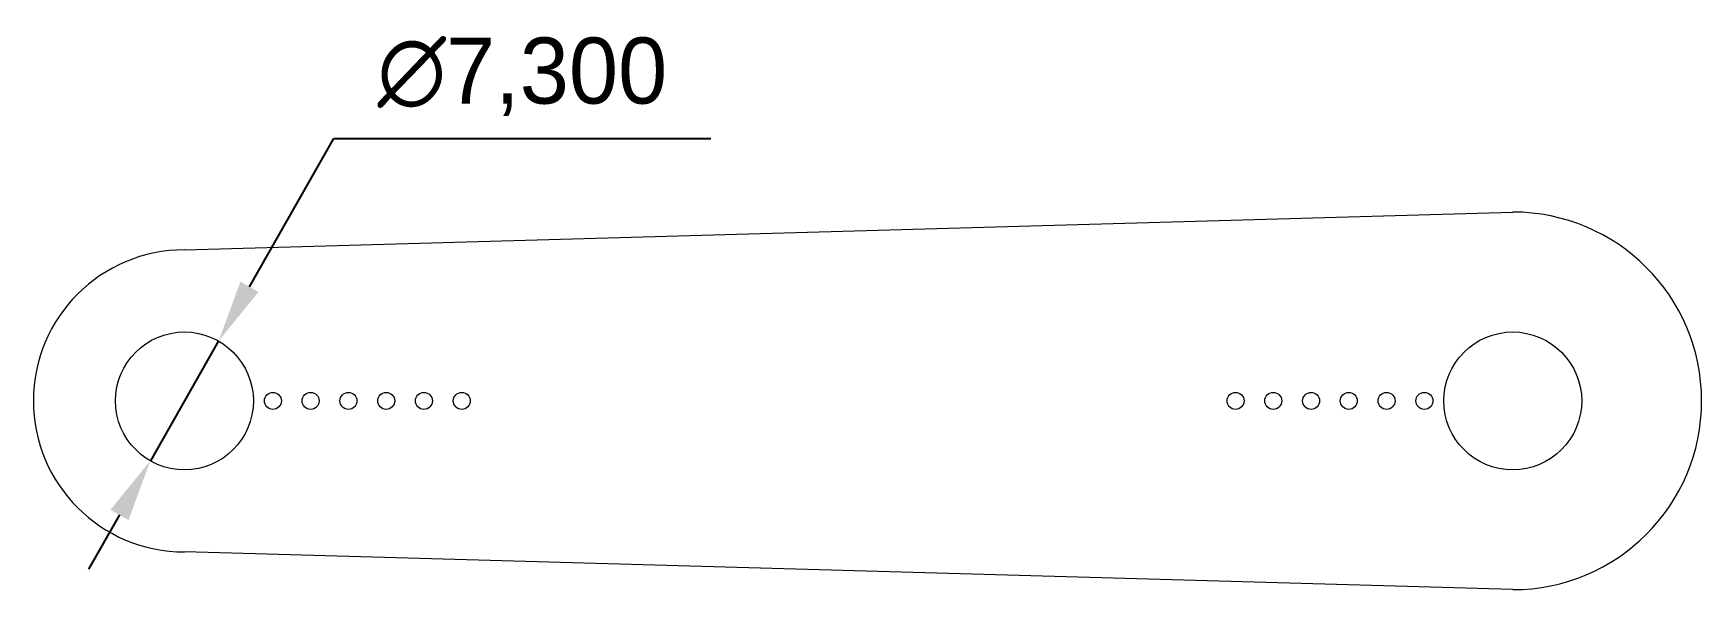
# Model space of a CAD drawing. Header units: millimetres. Extents: x -78.3 to 10, y -10 to 19.5.
import ezdxf

# ---------------------------------------------------------------- set-up
doc = ezdxf.new("R2010")
doc.units = ezdxf.units.MM
doc.header["$PDSIZE"] = -1
doc.dimstyles.new('ISO-25', dxfattribs={"dimtxt": 2.5, "dimasz": 2.5, "dimexe": 1.25, "dimexo": 0.625, "dimtad": 1, "dimtxsty": 'Standard', "dimcen": 2.5, "dimadec": 0, "dimazin": 0, "dimtfac": 1, "dimtmove": 0, "dimatfit": 3, "dimfxl": 1, "dimarcsym": 0})

# ---------------------------------------------------------------- blocks, each defined once
blk = doc.blocks.new('*D1')
at = {"color": 0, "linetype": 'ByBlock', "lineweight": -2}
for p, q in [((-66.889, 6.041), (-62.414, 13.897)), ((-62.414, 13.897), (-42.461, 13.897)), ((-68.524, 3.172), (-72.136, -3.172)), ((-73.771, -6.041), (-75.405, -8.91))]:
    blk.add_line(p, q, dxfattribs=at)
at = {"color": 0, "linetype": 'ByBlock'}
for points in [[(-68.524, 3.172), (-66.411, 5.768), (-67.367, 6.313)], [(-72.136, -3.172), (-73.293, -6.313), (-74.249, -5.768)]]:
    blk.add_solid(points, dxfattribs=at)
at = {"layer": 'DEFPOINTS', "color": 0, "linetype": 'ByBlock'}
for p in [(-68.524, 3.172), (-72.136, -3.172)]:
    blk.add_point(p, dxfattribs=at)
at = {"color": 0, "linetype": 'ByBlock', "insert": (-52.438, 17.171), "char_height": 3.5, "attachment_point": 5}
blk.add_mtext('∅7,300', dxfattribs=at)

msp = doc.modelspace()

# ---------------------------------------------------------------- linework, layer by layer
at = {"color": 7, "linetype": 'Continuous', "lineweight": 15}
for p, q in [((-70.33, 8), (0, 10)), ((0, -10), (-70.33, -8))]:
    msp.add_line(p, q, dxfattribs=at)
for centre, radius in [((-70.33, 0), 3.65), ((0, 0), 3.65), ((-65.65, 0), 0.45), ((-63.65, 0), 0.45), ((-61.65, 0), 0.45), ((-59.65, 0), 0.45), ((-57.65, 0), 0.45), ((-55.65, 0), 0.45), ((-14.68, 0), 0.45), ((-12.68, 0), 0.45), ((-10.68, 0), 0.45), ((-8.68, 0), 0.45), ((-6.68, 0), 0.45), ((-4.68, 0), 0.45)]:
    msp.add_circle(centre, radius, dxfattribs=at)
for centre, radius, start, end in [((0, 0), 10, 270, 90), ((-70.33, 0), 8, 90, 270)]:
    msp.add_arc(centre, radius, start, end, dxfattribs=at)

# ---------------------------------------------------------------- dimensions: what is measured, and where the dimension line sits
dim = msp.add_diameter_dim_2p(p1=(-72.1365, -3.1716), p2=(-68.5235, 3.1716), dimstyle='ISO-25', override={"dimtxt": 3.5, "dimasz": 3.302, "dimexe": 1, "dimexo": 1, "dimgap": 1.524, "dimtih": 1, "dimtoh": 1, "dimdec": 3, "dimzin": 0, "dimadec": 2, "dimtdec": 3, "dimtzin": 0})
dim.commit()
dim.dimension.update_dxf_attribs({"geometry": '*D1', "text_midpoint": (-52.4379, 17.1712)})

doc.saveas('drawing.dxf')
